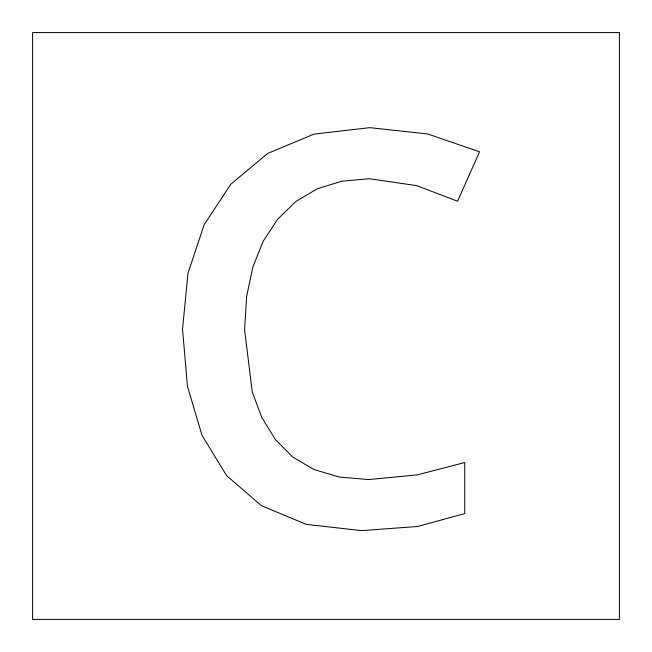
<?xml version="1.0" encoding="UTF-8"?>
<svg xmlns="http://www.w3.org/2000/svg" width="652" height="652" viewBox="0 0 652 652"><rect width="100%" height="100%" fill="white"/><g stroke="black" fill="none" stroke-linecap="round" stroke-linejoin="round"><path stroke-width="0.98" d="M246.652 296.415L244.582 329.684L252.267 391.999L261.876 417.59L275.323 439.489L292.691 457.019L314.028 469.546L339.35 477.06L368.657 479.562L417.239 474.892L464.729 462.545L464.729 513.597L417.516 526.498L361.518 530.622L306.277 524.371L261.322 505.642L226.603 475.577L202.03 435.365L187.417 386.163L182.544 329.13L187.963 273.343L204.231 224.549L230.922 184.133L267.638 153.456L314.028 134.1L369.757 127.653L427.671 133.962L479.554 151.81L457.59 201.215L416.416 185.567L369.203 178.713L341.664 181.232L317.255 188.795L295.959 201.403L277.793 219.064L263.261 241.101L252.878 266.888L246.652 296.415M619.4 32.6L32.6 32.6L32.6 619.4L619.4 619.4L619.4 32.6"/></g></svg>
